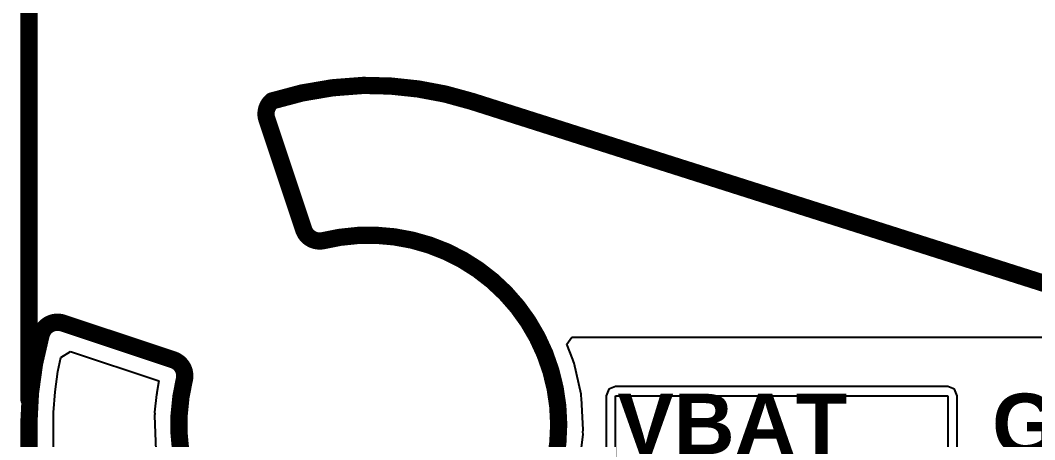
# Model space of a CAD drawing. Header units: inches. Extents: x -22 to 5433, y -13 to 5447.
# Drawn here: x -21.59 to -6.66, y 32.78 to 38.95 of the extents above; entities that cross this region are included whole.
import ezdxf

# ---------------------------------------------------------------- set-up
doc = ezdxf.new("R2010")
doc.units = ezdxf.units.IN
for name, color, linetype in [('Board_outline', 216, 'Continuous'), ('Bottom Layer', 5, 'Continuous'), ('Ground', 16, 'Continuous'), ('Power', 76, 'Continuous'), ('Top Layer', 1, 'Continuous'), ('Top Overlay', 2, 'Continuous')]:
    doc.layers.add(name, color=color, linetype=linetype)
doc.styles.add('Arial_Bold', font='', dxfattribs={"height": 0.2})
doc.styles.get('Arial_Bold').set_extended_font_data('Arial', bold=True)

msp = doc.modelspace()

# ---------------------------------------------------------------- linework, layer by layer
at = {"layer": 'Board_outline'}
for points in [[(-17.88233914, 37.76469205999999, 0.254, 0.254, -0.06857372926078052), (-16.5395402, 37.99377973999999, 0.254, 0.254, 0)], [(-17.88233914, 37.76469205999999, 0.254, 0.254, -0.06857372926078052), (-16.5395402, 37.99377973999999, 0.254, 0.254, 0)], [(-16.53953766, 37.99378228, 0.254, 0.254, -0.0812618316864902), (-14.94228914, 37.75886783999999, 0.254, 0.254, 0)], [(-16.53953766, 37.99378228, 0.254, 0.254, -0.0812618316864902), (-14.94228914, 37.75886783999999, 0.254, 0.254, 0)], [(-17.96132806, 37.50789297999999, 0.254, 0.254, -0.2679489999999936), (-17.89831828, 37.74979242, 0.254, 0.254, 0)], [(-17.96132806, 37.50789297999999, 0.254, 0.254, -0.2679489999999936), (-17.89831828, 37.74979242, 0.254, 0.254, 0)], [(-17.89832082, 37.74979242, 0.254, 0.254, 0), (-17.88233914, 37.76469205999999, 0.254, 0.254, 0)], [(-17.89832082, 37.74979242, 0.254, 0.254, 0), (-17.88233914, 37.76469205999999, 0.254, 0.254, 0)], [(-14.94228914, 37.75886783999999, 0.254, 0.254, 0), (-4.6893988, 34.49499324, 0.254, 0.254, 0)], [(-14.94228914, 37.75886783999999, 0.254, 0.254, 0), (-4.6893988, 34.49499324, 0.254, 0.254, 0)], [(-17.9613306, 37.50789297999999, 0.254, 0.254, 0), (-17.95750028, 37.49529204, 0.254, 0.254, 0)], [(-17.9613306, 37.50789297999999, 0.254, 0.254, 0), (-17.95750028, 37.49529204, 0.254, 0.254, 0)], [(-17.95750028, 37.49529204, 0.254, 0.254, 0), (-17.4171991, 35.87319216, 0.254, 0.254, 0)], [(-17.95750028, 37.49529204, 0.254, 0.254, 0), (-17.4171991, 35.87319216, 0.254, 0.254, 0)], [(-17.4171991, 35.87319216, 0.254, 0.254, 0), (-17.40940892, 35.85279342, 0.254, 0.254, 0)], [(-17.4171991, 35.87319216, 0.254, 0.254, 0), (-17.40940892, 35.85279342, 0.254, 0.254, 0)], [(-17.12192918, 35.70909292, 0.254, 0.254, -0.363970000000003), (-17.40940892, 35.85279342, 0.254, 0.254, 0)], [(-17.12192918, 35.70909292, 0.254, 0.254, -0.363970000000003), (-17.40940892, 35.85279342, 0.254, 0.254, 0)], [(-17.12192918, 35.70909292, 0.254, 0.254, 0), (-17.12069982, 35.70939264, 0.254, 0.254, 0)], [(-17.12192918, 35.70909292, 0.254, 0.254, 0), (-17.12069982, 35.70939264, 0.254, 0.254, 0)], [(-17.12069982, 35.70939264, 0.254, 0.254, 0), (-16.88159946, 35.75679158, 0.254, 0.254, 0)], [(-17.12069982, 35.70939264, 0.254, 0.254, 0), (-16.88159946, 35.75679158, 0.254, 0.254, 0)], [(-16.88159946, 35.75679158, 0.254, 0.254, -0.5486189999999992), (-13.7764393, 32.21129194, 0.254, 0.254, 0)], [(-16.88159946, 35.75679158, 0.254, 0.254, -0.5486189999999992), (-13.7764393, 32.21129194, 0.254, 0.254, 0)], [(-21.2748749, 34.33589272, 0.254, 0.254, -0.3888780000000007), (-20.97967102, 34.50009356, 0.254, 0.254, 0)], [(-21.2748749, 34.33589272, 0.254, 0.254, -0.3888780000000007), (-20.97967102, 34.50009356, 0.254, 0.254, 0)], [(-20.97967102, 34.50009356, 0.254, 0.254, 0), (-20.95870078, 34.49409154, 0.254, 0.254, 0)], [(-20.97967102, 34.50009356, 0.254, 0.254, 0), (-20.95870078, 34.49409154, 0.254, 0.254, 0)], [(-20.95870078, 34.49409154, 0.254, 0.254, 0), (-19.3366009, 33.9537929, 0.254, 0.254, 0)], [(-20.95870078, 34.49409154, 0.254, 0.254, 0), (-19.3366009, 33.9537929, 0.254, 0.254, 0)], [(-21.4582756, 33.03049274, 0.254, 0.254, -0.06557180287419248), (-21.27855536, 34.32377184, 0.254, 0.254, 0)], [(-21.4582756, 33.03049274, 0.254, 0.254, -0.06557180287419248), (-21.27855536, 34.32377184, 0.254, 0.254, 0)], [(-21.27855536, 34.3237693, 0.254, 0.254, 0), (-21.2748749, 34.33589272, 0.254, 0.254, 0)], [(-21.27855536, 34.3237693, 0.254, 0.254, 0), (-21.2748749, 34.33589272, 0.254, 0.254, 0)], [(-19.3366009, 33.9537929, 0.254, 0.254, 0), (-19.33540964, 33.95339158, 0.254, 0.254, 0)], [(-19.3366009, 33.9537929, 0.254, 0.254, 0), (-19.33540964, 33.95339158, 0.254, 0.254, 0)], [(-19.33541218, 33.95339158, 0.254, 0.254, -0.4052929999999951), (-19.17613132, 33.64349126, 0.254, 0.254, 0)], [(-19.33541218, 33.95339158, 0.254, 0.254, -0.4052929999999951), (-19.17613132, 33.64349126, 0.254, 0.254, 0)], [(-19.22232122, 33.40419278, 0.254, 0.254, 0), (-19.17613132, 33.64349126, 0.254, 0.254, 0)], [(-19.22232122, 33.40419278, 0.254, 0.254, 0), (-19.17613132, 33.64349126, 0.254, 0.254, 0)], [(-13.80749842, 32.11189158, 0.254, 0.254, -0.9163189999999968), (-19.22231868, 33.40419278, 0.254, 0.254, 0)], [(-13.80749842, 32.11189158, 0.254, 0.254, -0.9163189999999968), (-19.22231868, 33.40419278, 0.254, 0.254, 0)], [(-21.4584026, 32.99499116, 0.254, 0.254, 0), (-21.4582756, 33.03049274, 0.254, 0.254, 0)], [(-21.4584026, 32.99499116, 0.254, 0.254, 0), (-21.4582756, 33.03049274, 0.254, 0.254, 0)], [(-21.4584026, 32.99236988, 0.254, 0.254, -0.0001310957756630019), (-21.4584026, 32.9949937, 0.254, 0.254, 0)], [(-21.4584026, 32.99236988, 0.254, 0.254, -0.0001310957756630019), (-21.4584026, 32.9949937, 0.254, 0.254, 0)], [(-21.45840006, -2.00487788, 0.254, 0.254, 0), (-21.45840006, 32.99236988, 0.254, 0.254, 0)], [(-21.45840006, -2.00487788, 0.254, 0.254, 0), (-21.45840006, 32.99236988, 0.254, 0.254, 0)]]:
    msp.add_lwpolyline(points, format="xyseb", dxfattribs=at)
for points in [[(-16.6030402, 37.99377973999999, 0.127, 0.127, 1), (-16.4760402, 37.99377973999999, 0.127, 0.127, 1)], [(-16.6030402, 37.99377973999999, 0.127, 0.127, 1), (-16.4760402, 37.99377973999999, 0.127, 0.127, 1)], [(-16.60303766, 37.99378228, 0.127, 0.127, 1), (-16.47603766, 37.99378228, 0.127, 0.127, 1)], [(-16.60303766, 37.99378228, 0.127, 0.127, 1), (-16.47603766, 37.99378228, 0.127, 0.127, 1)], [(-17.96182082, 37.74979242, 0.127, 0.127, 1), (-17.83482082, 37.74979242, 0.127, 0.127, 1)], [(-17.96182082, 37.74979242, 0.127, 0.127, 1), (-17.83482082, 37.74979242, 0.127, 0.127, 1)], [(-17.96181828, 37.74979242, 0.127, 0.127, 1), (-17.83481828, 37.74979242, 0.127, 0.127, 1)], [(-17.96181828, 37.74979242, 0.127, 0.127, 1), (-17.83481828, 37.74979242, 0.127, 0.127, 1)], [(-17.94583914, 37.76469205999999, 0.127, 0.127, 1), (-17.81883914, 37.76469205999999, 0.127, 0.127, 1)], [(-17.94583914, 37.76469205999999, 0.127, 0.127, 1), (-17.81883914, 37.76469205999999, 0.127, 0.127, 1)], [(-17.94583914, 37.76469205999999, 0.127, 0.127, 1), (-17.81883914, 37.76469205999999, 0.127, 0.127, 1)], [(-17.94583914, 37.76469205999999, 0.127, 0.127, 1), (-17.81883914, 37.76469205999999, 0.127, 0.127, 1)], [(-15.00578914, 37.75886783999999, 0.127, 0.127, 1), (-14.87878914, 37.75886783999999, 0.127, 0.127, 1)], [(-15.00578914, 37.75886783999999, 0.127, 0.127, 1), (-14.87878914, 37.75886783999999, 0.127, 0.127, 1)], [(-15.00578914, 37.75886783999999, 0.127, 0.127, 1), (-14.87878914, 37.75886783999999, 0.127, 0.127, 1)], [(-15.00578914, 37.75886783999999, 0.127, 0.127, 1), (-14.87878914, 37.75886783999999, 0.127, 0.127, 1)], [(-18.0248306, 37.50789297999999, 0.127, 0.127, 1), (-17.8978306, 37.50789297999999, 0.127, 0.127, 1)], [(-18.0248306, 37.50789297999999, 0.127, 0.127, 1), (-17.8978306, 37.50789297999999, 0.127, 0.127, 1)], [(-18.02482806, 37.50789297999999, 0.127, 0.127, 1), (-17.89782806, 37.50789297999999, 0.127, 0.127, 1)], [(-18.02482806, 37.50789297999999, 0.127, 0.127, 1), (-17.89782806, 37.50789297999999, 0.127, 0.127, 1)], [(-18.02100028, 37.49529204, 0.127, 0.127, 1), (-17.89400028, 37.49529204, 0.127, 0.127, 1)], [(-18.02100028, 37.49529204, 0.127, 0.127, 1), (-17.89400028, 37.49529204, 0.127, 0.127, 1)], [(-18.02100028, 37.49529204, 0.127, 0.127, 1), (-17.89400028, 37.49529204, 0.127, 0.127, 1)], [(-18.02100028, 37.49529204, 0.127, 0.127, 1), (-17.89400028, 37.49529204, 0.127, 0.127, 1)], [(-17.4806991, 35.87319216, 0.127, 0.127, 1), (-17.3536991, 35.87319216, 0.127, 0.127, 1)], [(-17.4806991, 35.87319216, 0.127, 0.127, 1), (-17.3536991, 35.87319216, 0.127, 0.127, 1)], [(-17.4806991, 35.87319216, 0.127, 0.127, 1), (-17.3536991, 35.87319216, 0.127, 0.127, 1)], [(-17.4806991, 35.87319216, 0.127, 0.127, 1), (-17.3536991, 35.87319216, 0.127, 0.127, 1)], [(-17.47290892, 35.85279342, 0.127, 0.127, 1), (-17.34590892, 35.85279342, 0.127, 0.127, 1)], [(-17.47290892, 35.85279342, 0.127, 0.127, 1), (-17.34590892, 35.85279342, 0.127, 0.127, 1)], [(-17.47290892, 35.85279342, 0.127, 0.127, 1), (-17.34590892, 35.85279342, 0.127, 0.127, 1)], [(-17.47290892, 35.85279342, 0.127, 0.127, 1), (-17.34590892, 35.85279342, 0.127, 0.127, 1)], [(-17.18542918, 35.70909292, 0.127, 0.127, 1), (-17.05842918, 35.70909292, 0.127, 0.127, 1)], [(-17.18542918, 35.70909292, 0.127, 0.127, 1), (-17.05842918, 35.70909292, 0.127, 0.127, 1)], [(-17.18542918, 35.70909292, 0.127, 0.127, 1), (-17.05842918, 35.70909292, 0.127, 0.127, 1)], [(-17.18542918, 35.70909292, 0.127, 0.127, 1), (-17.05842918, 35.70909292, 0.127, 0.127, 1)], [(-17.18419982, 35.70939264, 0.127, 0.127, 1), (-17.05719982, 35.70939264, 0.127, 0.127, 1)], [(-17.18419982, 35.70939264, 0.127, 0.127, 1), (-17.05719982, 35.70939264, 0.127, 0.127, 1)], [(-17.18419982, 35.70939264, 0.127, 0.127, 1), (-17.05719982, 35.70939264, 0.127, 0.127, 1)], [(-17.18419982, 35.70939264, 0.127, 0.127, 1), (-17.05719982, 35.70939264, 0.127, 0.127, 1)], [(-16.94509946, 35.75679158, 0.127, 0.127, 1), (-16.81809946, 35.75679158, 0.127, 0.127, 1)], [(-16.94509946, 35.75679158, 0.127, 0.127, 1), (-16.81809946, 35.75679158, 0.127, 0.127, 1)], [(-16.94509946, 35.75679158, 0.127, 0.127, 1), (-16.81809946, 35.75679158, 0.127, 0.127, 1)], [(-16.94509946, 35.75679158, 0.127, 0.127, 1), (-16.81809946, 35.75679158, 0.127, 0.127, 1)], [(-21.04317102, 34.50009356, 0.127, 0.127, 1), (-20.91617102, 34.50009356, 0.127, 0.127, 1)], [(-21.04317102, 34.50009356, 0.127, 0.127, 1), (-20.91617102, 34.50009356, 0.127, 0.127, 1)], [(-21.04317102, 34.50009356, 0.127, 0.127, 1), (-20.91617102, 34.50009356, 0.127, 0.127, 1)], [(-21.04317102, 34.50009356, 0.127, 0.127, 1), (-20.91617102, 34.50009356, 0.127, 0.127, 1)], [(-21.02220078, 34.49409154, 0.127, 0.127, 1), (-20.89520078, 34.49409154, 0.127, 0.127, 1)], [(-21.02220078, 34.49409154, 0.127, 0.127, 1), (-20.89520078, 34.49409154, 0.127, 0.127, 1)], [(-21.02220078, 34.49409154, 0.127, 0.127, 1), (-20.89520078, 34.49409154, 0.127, 0.127, 1)], [(-21.02220078, 34.49409154, 0.127, 0.127, 1), (-20.89520078, 34.49409154, 0.127, 0.127, 1)], [(-21.34205536, 34.32377184, 0.127, 0.127, 1), (-21.21505536, 34.32377184, 0.127, 0.127, 1)], [(-21.34205536, 34.32377184, 0.127, 0.127, 1), (-21.21505536, 34.32377184, 0.127, 0.127, 1)], [(-21.34205536, 34.3237693, 0.127, 0.127, 1), (-21.21505536, 34.3237693, 0.127, 0.127, 1)], [(-21.34205536, 34.3237693, 0.127, 0.127, 1), (-21.21505536, 34.3237693, 0.127, 0.127, 1)], [(-21.3383749, 34.33589272, 0.127, 0.127, 1), (-21.2113749, 34.33589272, 0.127, 0.127, 1)], [(-21.3383749, 34.33589272, 0.127, 0.127, 1), (-21.2113749, 34.33589272, 0.127, 0.127, 1)], [(-21.3383749, 34.33589272, 0.127, 0.127, 1), (-21.2113749, 34.33589272, 0.127, 0.127, 1)], [(-21.3383749, 34.33589272, 0.127, 0.127, 1), (-21.2113749, 34.33589272, 0.127, 0.127, 1)], [(-19.4001009, 33.9537929, 0.127, 0.127, 1), (-19.2731009, 33.9537929, 0.127, 0.127, 1)], [(-19.4001009, 33.9537929, 0.127, 0.127, 1), (-19.2731009, 33.9537929, 0.127, 0.127, 1)], [(-19.4001009, 33.9537929, 0.127, 0.127, 1), (-19.2731009, 33.9537929, 0.127, 0.127, 1)], [(-19.4001009, 33.9537929, 0.127, 0.127, 1), (-19.2731009, 33.9537929, 0.127, 0.127, 1)], [(-19.39891218, 33.95339158, 0.127, 0.127, 1), (-19.27191218, 33.95339158, 0.127, 0.127, 1)], [(-19.39891218, 33.95339158, 0.127, 0.127, 1), (-19.27191218, 33.95339158, 0.127, 0.127, 1)], [(-19.39890964, 33.95339158, 0.127, 0.127, 1), (-19.27190964, 33.95339158, 0.127, 0.127, 1)], [(-19.39890964, 33.95339158, 0.127, 0.127, 1), (-19.27190964, 33.95339158, 0.127, 0.127, 1)], [(-19.23963132, 33.64349126, 0.127, 0.127, 1), (-19.11263132, 33.64349126, 0.127, 0.127, 1)], [(-19.23963132, 33.64349126, 0.127, 0.127, 1), (-19.11263132, 33.64349126, 0.127, 0.127, 1)], [(-19.23963132, 33.64349126, 0.127, 0.127, 1), (-19.11263132, 33.64349126, 0.127, 0.127, 1)], [(-19.23963132, 33.64349126, 0.127, 0.127, 1), (-19.11263132, 33.64349126, 0.127, 0.127, 1)], [(-19.28582122, 33.40419278, 0.127, 0.127, 1), (-19.15882122, 33.40419278, 0.127, 0.127, 1)], [(-19.28582122, 33.40419278, 0.127, 0.127, 1), (-19.15882122, 33.40419278, 0.127, 0.127, 1)], [(-19.28581868, 33.40419278, 0.127, 0.127, 1), (-19.15881868, 33.40419278, 0.127, 0.127, 1)], [(-19.28581868, 33.40419278, 0.127, 0.127, 1), (-19.15881868, 33.40419278, 0.127, 0.127, 1)], [(-21.5217756, 33.03049274, 0.127, 0.127, 1), (-21.3947756, 33.03049274, 0.127, 0.127, 1)], [(-21.5217756, 33.03049274, 0.127, 0.127, 1), (-21.3947756, 33.03049274, 0.127, 0.127, 1)], [(-21.5217756, 33.03049274, 0.127, 0.127, 1), (-21.3947756, 33.03049274, 0.127, 0.127, 1)], [(-21.5217756, 33.03049274, 0.127, 0.127, 1), (-21.3947756, 33.03049274, 0.127, 0.127, 1)], [(-21.5219026, 32.9949937, 0.127, 0.127, 1), (-21.3949026, 32.9949937, 0.127, 0.127, 1)], [(-21.5219026, 32.9949937, 0.127, 0.127, 1), (-21.3949026, 32.9949937, 0.127, 0.127, 1)], [(-21.5219026, 32.99499116, 0.127, 0.127, 1), (-21.3949026, 32.99499116, 0.127, 0.127, 1)], [(-21.5219026, 32.99499116, 0.127, 0.127, 1), (-21.3949026, 32.99499116, 0.127, 0.127, 1)], [(-21.5219026, 32.99236988, 0.127, 0.127, 1), (-21.3949026, 32.99236988, 0.127, 0.127, 1)], [(-21.5219026, 32.99236988, 0.127, 0.127, 1), (-21.3949026, 32.99236988, 0.127, 0.127, 1)], [(-21.52190006, 32.99236988, 0.127, 0.127, 1), (-21.39490006, 32.99236988, 0.127, 0.127, 1)], [(-21.52190006, 32.99236988, 0.127, 0.127, 1), (-21.39490006, 32.99236988, 0.127, 0.127, 1)]]:
    msp.add_lwpolyline(points, format="xyseb", close=True, dxfattribs=at)
at = {"layer": 'Bottom Layer'}
for p, q in [((-13.54445602, 34.18317522), (-13.4734808, 34.28849124)), ((-13.45398376, 33.95975173999999), (-13.54445602, 34.18317522)), ((-13.4734808, 34.28849124), (-5.23592298, 34.28849124)), ((-13.44827638, 33.92981529999999), (-13.45398376, 33.95975173999999)), ((-13.43601834, 33.90190832), (-13.44827638, 33.92981529999999)), ((-13.33528702, 33.44611039999999), (-13.43601834, 33.90190832)), ((-13.33464186, 33.41563293999999), (-13.33528702, 33.44611039999999)), ((-12.92773386, 33.52025046), (-12.9679954, 33.4230472)), ((-12.8305306, 33.560512), (-12.92773386, 33.52025046)), ((-7.93763716, 33.560512), (-12.8305306, 33.560512)), ((-7.8404339, 33.52025046), (-7.93763716, 33.560512)), ((-7.80017236, 33.4230472), (-7.8404339, 33.52025046)), ((-13.3272022, 33.3860775), (-13.33464186, 33.41563293999999)), ((-13.30376054, 32.91987066), (-13.3272022, 33.3860775)), ((-12.9679954, 33.4230472), (-12.9679954, 27.39944736)), ((-12.8305306, 24.78941702), (-12.8305306, 33.4230472)), ((-12.8305306, 33.4230472), (-7.93763716, 33.4230472)), ((-7.93763716, 33.4230472), (-7.93763716, 24.78941702)), ((-7.80017236, 25.41976881999999), (-7.80017236, 33.4230472)), ((-13.36028062, 32.39573404), (-13.30578238, 32.85933484)), ((-13.30819792, 32.88971832), (-13.30376054, 32.91987066)), ((-13.30578238, 32.85933484), (-13.30819792, 32.88971832))]:
    msp.add_line(p, q, dxfattribs=at)
at = {"layer": 'Ground'}
for p, q in [((-13.54445602, 34.18317522), (-13.4734808, 34.28849124)), ((-13.45398376, 33.95975173999999), (-13.54445602, 34.18317522)), ((-13.4734808, 34.28849124), (-5.23592298, 34.28849124)), ((-20.98859658, 33.98804988), (-20.84899818, 34.07541064)), ((-20.84899818, 34.07541064), (-19.54579784, 33.64132718)), ((-21.03081646, 33.78351129999999), (-20.98859658, 33.98804988)), ((-13.44827638, 33.92981529999999), (-13.45398376, 33.95975173999999)), ((-13.43601834, 33.90190832), (-13.44827638, 33.92981529999999)), ((-13.33528702, 33.44611039999999), (-13.43601834, 33.90190832)), ((-21.07261724, 33.48271688), (-21.03081646, 33.78351129999999)), ((-19.54579784, 33.64132718), (-19.5783073, 33.4729074)), ((-21.0946492, 33.17975076), (-21.07261724, 33.48271688)), ((-19.5830444, 33.44061384), (-19.60906162, 33.18295115999999)), ((-19.57821332, 33.45639739999999), (-19.5830444, 33.44061384)), ((-19.5783073, 33.4729074), (-19.57821332, 33.45639739999999)), ((-13.33464186, 33.41563293999999), (-13.33528702, 33.44611039999999)), ((-13.3272022, 33.3860775), (-13.33464186, 33.41563293999999)), ((-13.30376054, 32.91987066), (-13.3272022, 33.3860775)), ((-21.0957287, 33.02872998), (-21.0946492, 33.17975076)), ((-19.60663592, 33.15767562), (-19.6106288, 33.13259312)), ((-19.6106288, 33.13259312), (-19.59074568, 32.61558882)), ((-19.60906162, 33.18295115999999), (-19.60663592, 33.15767562)), ((-21.09584808, 32.9944476), (-21.0957287, 33.02872998)), ((-21.09584808, 30.1854616), (-21.09584808, 32.9944476)), ((-13.36028062, 32.39573404), (-13.30578238, 32.85933484)), ((-13.30819792, 32.88971832), (-13.30376054, 32.91987066)), ((-13.30578238, 32.85933484), (-13.30819792, 32.88971832))]:
    msp.add_line(p, q, dxfattribs=at)
at = {"layer": 'Power'}
for p, q in [((-13.54445602, 34.18317522), (-13.4734808, 34.28849124)), ((-13.45398376, 33.95975173999999), (-13.54445602, 34.18317522)), ((-13.4734808, 34.28849124), (-5.23592298, 34.28849124)), ((-20.98859658, 33.98804988), (-20.84899818, 34.07541064)), ((-20.84899818, 34.07541064), (-19.54579784, 33.64132718)), ((-21.03081646, 33.78351129999999), (-20.98859658, 33.98804988)), ((-13.44827638, 33.92981529999999), (-13.45398376, 33.95975173999999)), ((-13.43601834, 33.90190832), (-13.44827638, 33.92981529999999)), ((-13.33528702, 33.44611039999999), (-13.43601834, 33.90190832)), ((-21.07261724, 33.48271688), (-21.03081646, 33.78351129999999)), ((-19.54579784, 33.64132718), (-19.5783073, 33.4729074)), ((-21.0946492, 33.17975076), (-21.07261724, 33.48271688)), ((-19.5830444, 33.44061384), (-19.60906162, 33.18295115999999)), ((-19.57821332, 33.45639739999999), (-19.5830444, 33.44061384)), ((-19.5783073, 33.4729074), (-19.57821332, 33.45639739999999)), ((-13.33464186, 33.41563293999999), (-13.33528702, 33.44611039999999)), ((-13.3272022, 33.3860775), (-13.33464186, 33.41563293999999)), ((-13.30376054, 32.91987066), (-13.3272022, 33.3860775)), ((-21.0957287, 33.02872998), (-21.0946492, 33.17975076)), ((-19.60663592, 33.15767562), (-19.6106288, 33.13259312)), ((-19.6106288, 33.13259312), (-19.59074568, 32.61558882)), ((-19.60906162, 33.18295115999999), (-19.60663592, 33.15767562)), ((-21.09584808, 32.9944476), (-21.0957287, 33.02872998)), ((-21.09584808, 30.1854616), (-21.09584808, 32.9944476)), ((-13.36028062, 32.39573404), (-13.30578238, 32.85933484)), ((-13.30819792, 32.88971832), (-13.30376054, 32.91987066)), ((-13.30578238, 32.85933484), (-13.30819792, 32.88971832))]:
    msp.add_line(p, q, dxfattribs=at)
at = {"layer": 'Top Layer'}
for p, q in [((-13.54445602, 34.18317522), (-13.4734808, 34.28849124)), ((-13.45398376, 33.95975173999999), (-13.54445602, 34.18317522)), ((-13.4734808, 34.28849124), (-5.23592298, 34.28849124)), ((-13.44827638, 33.92981529999999), (-13.45398376, 33.95975173999999)), ((-13.43601834, 33.90190832), (-13.44827638, 33.92981529999999)), ((-13.33528702, 33.44611039999999), (-13.43601834, 33.90190832)), ((-13.33464186, 33.41563293999999), (-13.33528702, 33.44611039999999)), ((-13.3272022, 33.3860775), (-13.33464186, 33.41563293999999)), ((-13.30376054, 32.91987066), (-13.3272022, 33.3860775)), ((-13.36028062, 32.39573404), (-13.30578238, 32.85933484)), ((-13.30819792, 32.88971832), (-13.30376054, 32.91987066)), ((-13.30578238, 32.85933484), (-13.30819792, 32.88971832))]:
    msp.add_line(p, q, dxfattribs=at)
at = {"layer": 'Top Overlay'}
msp.add_lwpolyline([(-21.45840006, 33.37336988, 0.254, 0.254, 0), (-21.45840006, 51.26479206, 0.254, 0.254, 0)], format="xyseb", dxfattribs=at)
msp.add_lwpolyline([(-21.52190006, 33.37336988, 0.127, 0.127, 1), (-21.39490006, 33.37336988, 0.127, 0.127, 1)], format="xyseb", close=True, dxfattribs=at)

# ---------------------------------------------------------------- texts
at = {"layer": 'Top Overlay', "style": 'Arial_Bold'}
for s, p in [('VBAT', (-12.79973056, 32.56433924)), ('GND', (-7.289162459999999, 32.56663286))]:
    msp.add_text(s, height=0.889, rotation=360, dxfattribs=at).set_placement(p)

doc.saveas('drawing.dxf')
